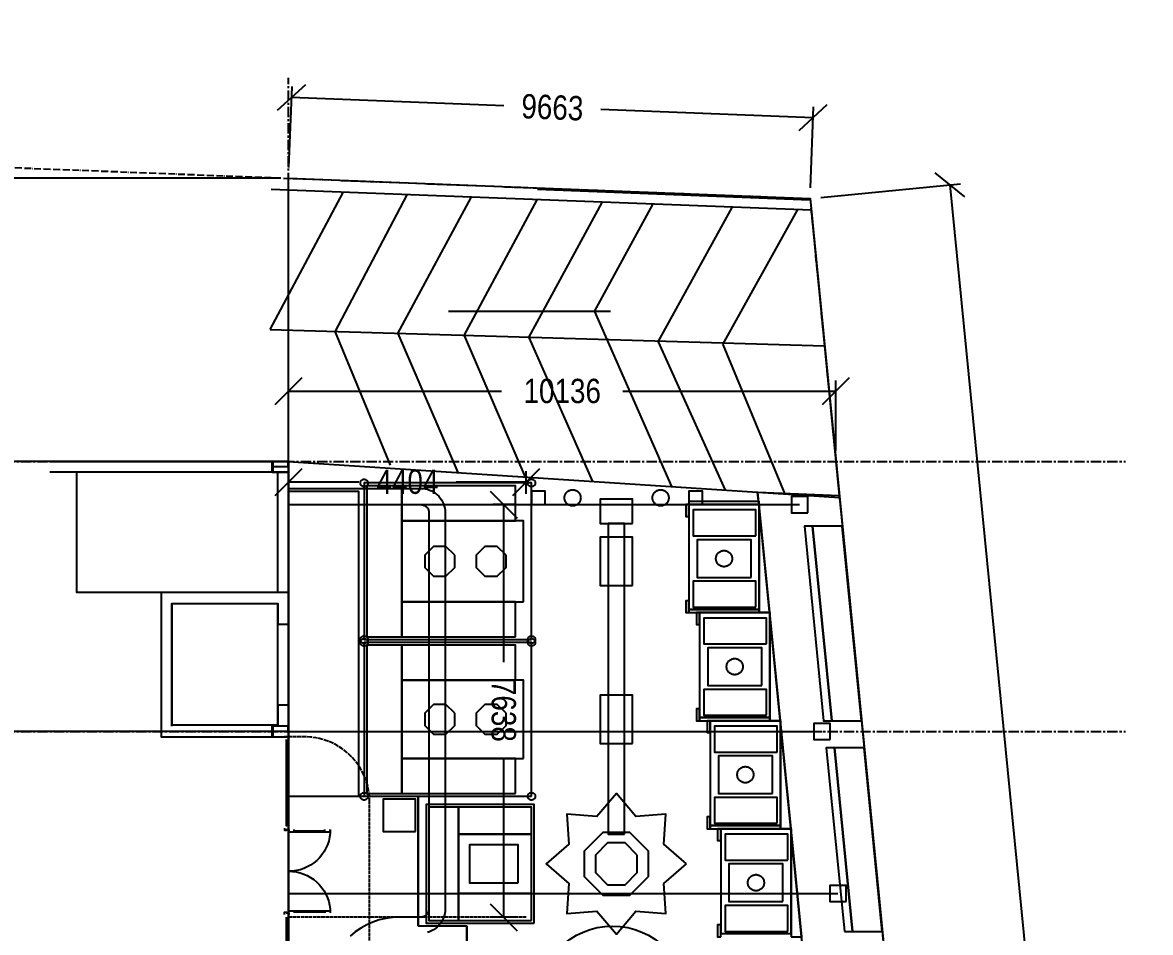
# Model space of a CAD drawing. Header units: millimetres. Extents: x -74219 to 26724, y -11313 to 45223.
# Drawn here: x -4925 to 15960, y 28380 to 45223 of the extents above; entities that cross this region are included whole.
import ezdxf

# ---------------------------------------------------------------- set-up
doc = ezdxf.new("R2010")
doc.units = ezdxf.units.MM
for name, pattern in [('CENTER', [5.08, 3.175, -0.635, 0.635, -0.635]), ('DASHDOT', [3.556, 2.54, -0.508, 0, -0.508]), ('DASHED', [1.524, 1.27, -0.254])]:
    doc.linetypes.add(name, pattern=pattern)
for name, color, linetype in [('SMK-ABOVE', 5, 'DASHED'), ('SMK-BLDG', 7, 'CONTINUOUS'), ('SMK-CONTEXT', 8, 'CONTINUOUS'), ('SMK-DIMS', 7, 'CONTINUOUS'), ('SMK-DOOR', 7, 'CONTINUOUS'), ('SMK-EXIST', 30, 'CONTINUOUS'), ('SMK-GLAZ', 5, 'CONTINUOUS'), ('SMK-GRID', 8, 'CENTER'), ('SMK-LOT', 1, 'DASHDOT'), ('SMK-R11-DECO', 21, 'Continuous'), ('SMK-R11-FURN', 7, 'Continuous'), ('SMK-R11-PLANT', 3, 'Continuous'), ('SMK-R11-ROOF', 34, 'Continuous'), ('SMK-R11-SERV', 4, 'Continuous'), ('SMK-R11-STEPS', 8, 'Continuous'), ('SMK-R11-STREET', 6, 'Continuous'), ('SMK-R11-TENT', 1, 'Continuous'), ('SMK-R11-TREE', 3, 'Continuous'), ('SMK-ZONE', 3, 'CONTINUOUS')]:
    doc.layers.add(name, color=color, linetype=linetype)
doc.styles.add('OpenSansCondensed-Light', font='OpenSansCondensed-Light.ttf')
doc.dimstyles.new('SMK200', dxfattribs={"dimtxt": 450, "dimasz": 300, "dimexe": 200, "dimexo": 200, "dimgap": 100, "dimtad": 1, "dimdec": 0, "dimtsz": 250, "dimcen": 2.5, "dimazin": 3, "dimtfac": 1, "dimtmove": 0, "dimatfit": 3})

# ---------------------------------------------------------------- blocks, each defined once
blk = doc.blocks.new('_OBLIQUE')
at = {"color": 0, "linetype": 'BYBLOCK'}
blk.add_line((-0.5, -0.5), (0.5, 0.5), dxfattribs=at)
blk = doc.blocks.new('*D6')
for p, q in [((-200, 32100), (-10800, 32100)), ((-10600, 30500), (-10600, 32100)), ((-10600, 27100), (-10600, 28700)), ((-200, 27100), (-10800, 27100))]:
    blk.add_line(p, q)
at = {"layer": 'Defpoints'}
for p in [(0, 32100), (-10600, 27100), (0, 27100)]:
    blk.add_point(p, dxfattribs=at)
at = {"layer": 'SMK-DIMS', "xscale": 500, "yscale": 500, "rotation": 90}
for p in [(-10600, 32100), (-10600, 27100)]:
    blk.add_blockref('_OBLIQUE', p, dxfattribs=at)
at = {"layer": 'SMK-DIMS', "insert": (-10600, 29600), "char_height": 450, "attachment_point": 5, "rotation": 90, "style": 'OpenSansCondensed-Light'}
blk.add_mtext('5000', dxfattribs=at)
blk = doc.blocks.new('*D7')
for p, q in [((-200, 37100), (-10800, 37100)), ((-10600, 35500), (-10600, 37100)), ((-10600, 32100), (-10600, 33700)), ((-200, 32100), (-10800, 32100))]:
    blk.add_line(p, q)
at = {"layer": 'Defpoints'}
for p in [(0, 37100), (-10600, 32100), (0, 32100)]:
    blk.add_point(p, dxfattribs=at)
at = {"layer": 'SMK-DIMS', "xscale": 500, "yscale": 500, "rotation": 90}
for p in [(-10600, 37100), (-10600, 32100)]:
    blk.add_blockref('_OBLIQUE', p, dxfattribs=at)
at = {"layer": 'SMK-DIMS', "insert": (-10600, 34600), "char_height": 450, "attachment_point": 5, "rotation": 90, "style": 'OpenSansCondensed-Light'}
blk.add_mtext('5000', dxfattribs=at)
blk = doc.blocks.new('*D8')
for p, q in [((-200, 42340.2), (-10800, 42340.2)), ((-10600, 40620.1), (-10600, 42340.2)), ((-10600, 37100), (-10600, 38820.1)), ((-200, 37100), (-10800, 37100))]:
    blk.add_line(p, q)
at = {"layer": 'Defpoints'}
for p in [(0, 42340.2), (-10600, 37100), (0, 37100)]:
    blk.add_point(p, dxfattribs=at)
at = {"layer": 'SMK-DIMS', "xscale": 500, "yscale": 500, "rotation": 90}
for p in [(-10600, 42340.2), (-10600, 37100)]:
    blk.add_blockref('_OBLIQUE', p, dxfattribs=at)
at = {"layer": 'SMK-DIMS', "insert": (-10600, 39720.1), "char_height": 450, "attachment_point": 5, "rotation": 90, "style": 'OpenSansCondensed-Light'}
blk.add_mtext('5240', dxfattribs=at)
blk = doc.blocks.new('*D9')
for p, q in [((-200, 42340.2), (-12100, 42340.2)), ((-11900, 22295.1), (-11900, 42340.2)), ((-11900, 0), (-11900, 20045.1)), ((-200, 0), (-12100, 0))]:
    blk.add_line(p, q)
at = {"layer": 'Defpoints'}
for p in [(0, 42340.2), (-11900, 0), (0, 0)]:
    blk.add_point(p, dxfattribs=at)
at = {"layer": 'SMK-DIMS', "xscale": 500, "yscale": 500, "rotation": 90}
for p in [(-11900, 42340.2), (-11900, 0)]:
    blk.add_blockref('_OBLIQUE', p, dxfattribs=at)
at = {"layer": 'SMK-DIMS', "insert": (-11900, 21170.1), "char_height": 450, "attachment_point": 5, "rotation": 90, "style": 'OpenSansCondensed-Light'}
blk.add_mtext('42340', dxfattribs=at)
blk = doc.blocks.new('*D10')
for p, q in [((0, 37300), (0, 38600)), ((10136, 37300), (10136, 38600)), ((0, 38400), (3943, 38400)), ((6193, 38400), (10136, 38400))]:
    blk.add_line(p, q)
at = {"layer": 'Defpoints'}
for p in [(0, 38400), (0, 37100), (10136, 37100)]:
    blk.add_point(p, dxfattribs=at)
at = {"layer": 'SMK-DIMS', "xscale": 500, "yscale": 500}
for p in [(0, 38400), (10136, 38400)]:
    blk.add_blockref('_OBLIQUE', p, dxfattribs=at)
at = {"layer": 'SMK-DIMS', "insert": (5068, 38400), "char_height": 450, "attachment_point": 5, "style": 'OpenSansCondensed-Light'}
blk.add_mtext('10136', dxfattribs=at)
blk = doc.blocks.new('*D13')
for p, q in [((8, 42540), (66, 44039)), ((58, 43839), (3987, 43686)), ((9664, 42165), (9722, 43664)), ((5786, 43617), (9714, 43464))]:
    blk.add_line(p, q)
at = {"layer": 'Defpoints'}
for p in [(58, 43839), (0, 42340), (9656, 41965)]:
    blk.add_point(p, dxfattribs=at)
at = {"layer": 'SMK-DIMS', "xscale": 500, "yscale": 500, "rotation": -2.224565208188413}
for p in [(58, 43839), (9714, 43464)]:
    blk.add_blockref('_OBLIQUE', p, dxfattribs=at)
at = {"layer": 'SMK-DIMS', "insert": (4886, 43652), "char_height": 450, "attachment_point": 5, "rotation": 357.7754, "style": 'OpenSansCondensed-Light'}
blk.add_mtext('9663', dxfattribs=at)
blk = doc.blocks.new('*D14')
for p, q in [((9855, 41985), (12443, 42240)), ((12244, 42220), (14035, 24052)), ((14255, 21813), (16046, 3644)), ((13658, 3409), (16245, 3664))]:
    blk.add_line(p, q)
at = {"layer": 'Defpoints'}
for p in [(12244, 42220), (9656, 41965), (13459, 3389)]:
    blk.add_point(p, dxfattribs=at)
at = {"layer": 'SMK-DIMS', "xscale": 500, "yscale": 500, "rotation": -84.37057896927848}
for p in [(12244, 42220), (16046, 3644)]:
    blk.add_blockref('_OBLIQUE', p, dxfattribs=at)
at = {"layer": 'SMK-DIMS', "insert": (14145, 22932), "char_height": 450, "attachment_point": 5, "rotation": 275.6294, "style": 'OpenSansCondensed-Light'}
blk.add_mtext('38763', dxfattribs=at)
blk = doc.blocks.new('*D18')
for p, q in [((-0.4, 36500.2), (-0.4, 36920.2)), ((4403.1, 36500.2), (4403.1, 36920.2)), ((-0.4, 36720.2), (1301.35, 36720.2)), ((3101.35, 36720.2), (4403.1, 36720.2))]:
    blk.add_line(p, q)
at = {"layer": 'Defpoints'}
for p in [(-0.4, 36720.2), (-0.4, 36300.2), (4403.1, 36300.2)]:
    blk.add_point(p, dxfattribs=at)
at = {"layer": 'SMK-DIMS', "xscale": 500, "yscale": 500}
for p in [(-0.4, 36720.2), (4403.1, 36720.2)]:
    blk.add_blockref('_OBLIQUE', p, dxfattribs=at)
at = {"layer": 'SMK-DIMS', "insert": (2201.35, 36720.2), "char_height": 450, "attachment_point": 5, "style": 'OpenSansCondensed-Light'}
blk.add_mtext('4404', dxfattribs=at)
blk = doc.blocks.new('*D19')
for p, q in [((4203.1, 36300.2), (3783.1, 36300.2)), ((3983.1, 36300.2), (3983.1, 33381.35)), ((3983.1, 31581.35), (3983.1, 28662.5)), ((4203.1, 28662.5), (3783.1, 28662.5))]:
    blk.add_line(p, q)
at = {"layer": 'Defpoints'}
for p in [(3983.1, 36300.2), (4403.1, 36300.2), (4403.1, 28662.5)]:
    blk.add_point(p, dxfattribs=at)
at = {"layer": 'SMK-DIMS', "xscale": 500, "yscale": 500, "rotation": -90}
for p in [(3983.1, 36300.2), (3983.1, 28662.5)]:
    blk.add_blockref('_OBLIQUE', p, dxfattribs=at)
at = {"layer": 'SMK-DIMS', "insert": (3983.1, 32481.35), "char_height": 450, "attachment_point": 5, "rotation": 270, "style": 'OpenSansCondensed-Light'}
blk.add_mtext('7638', dxfattribs=at)

msp = doc.modelspace()

# ---------------------------------------------------------------- linework, layer by layer
at = {"layer": 'SMK-ABOVE', "ltscale": 50}
for points in [[(4403.1, 28662.5), (3.1, 28662.5), (-0.4, 36300.2), (4399.6, 36300.2)], [(1501.6, 5300.3), (1501.6, 30800.3), (1497, 30904.9), (1483.4, 31008.7), (1460.7, 31110.9), (1429.2, 31210.7), (1389.2, 31307.4), (1340.8, 31400.3), (1284.6, 31488.6), (1220.8, 31571.6), (1150.1, 31648.8), (1072.9, 31719.5), (989.9, 31783.3), (901.6, 31839.5), (808.7, 31887.9), (712, 31927.9), (612.2, 31959.4), (510, 31982.1), (406.2, 31995.7), (301.6, 32000.3), (-0.4, 32000.3)]]:
    msp.add_lwpolyline(points, dxfattribs=at)
at = {"layer": 'SMK-BLDG'}
for points in [[(-4420.4, 37099.6), (-0.4, 37099.8), (-0.4, 36900.2), (-4420.4, 36900)], [(-300.4, 36899.8), (-0.4, 36899.8), (-0.4, 37099.8), (-300.4, 37099.8)], [(-0.4, 36900.2), (-0.4, 34670.2), (-3920.4, 34670.2), (-3920.4, 36900.2)], [(-0.4, 34670.5), (-200.4, 34670.5), (-200.4, 36900), (-0.4, 36900)], [(-2160.4, 32200), (-2160.4, 34470.5), (-200.4, 34470.5), (-200.4, 34085.5), (-0.4, 34085.5), (-0.4, 34670.5), (-2360.4, 34670.5), (-2360.4, 32000), (-0.4, 32000), (-0.4, 32585), (-200.4, 32585), (-200.4, 32200)], [(-2160.4, 34450.3), (-2160.4, 32220.3), (-200.4, 32220.3), (-200.4, 34450.3)], [(-300.4, 31999.8), (-0.4, 31999.8), (-0.4, 32199.8), (-300.4, 32199.8)], [(-75.4, 27200), (-0.4, 27200), (-0.4, 32000), (-75.4, 32000)], [(-0.4, 32000), (-0.4, 4100)]]:
    msp.add_lwpolyline(points, dxfattribs=at)
at = {"layer": 'SMK-CONTEXT'}
for points in [[(-339, 39539.5), (1010.2, 42079.1)], [(9676.6, 41747.6), (-323.4, 42130.9)], [(865.5, 39500.4), (2197, 42033)], [(2026.1, 39466.2), (3378.9, 41987.1)], [(4612.8, 42139.3), (9657, 41943.4)], [(3253.6, 39430.1), (4607.1, 41939.4)], [(4451.7, 39394.8), (5804.7, 41892.9)], [(5665.1, 39873.8), (6744.9, 41856.3)], [(6843.6, 39313.8), (8217.3, 41799.2)], [(8041.1, 39265.5), (9423.8, 41752.3)], [(9676.6, 41748.2), (10196.6, 36469.1)], [(5959.9, 39873.8), (2959.8, 39873.8)], [(5665.1, 39873.8), (7093.8, 36631.9)], [(9924.1, 39233.8), (-337.5, 39535.7)], [(865.1, 39489.3), (1882.7, 37031.1)], [(2026.1, 39466.2), (3134.2, 36896.7)], [(3253.6, 39430.1), (4382, 36809.3)], [(4451.7, 39394.8), (5627.8, 36727.8)], [(6843.6, 39313.8), (8087.5, 36566.9)], [(8041.1, 39265.5), (9190, 36490.1)], [(83.6, 37090.5), (8685, 36527.8)]]:
    msp.add_lwpolyline(points, dxfattribs=at)
at = {"layer": 'SMK-DOOR'}
for points in [[(-71.9, 30312.5), (-71.9, 30272.5), (-36.9, 30272.5), (-36.9, 30282.5), (3.1, 30282.5), (3.1, 30312.5)], [(3.1, 30282.5), (3.1, 30242.5), (773.1, 30242.5), (773.1, 30282.5)], [(773.1, 30282.5), (769.8, 30211.5), (760, 30141), (743.7, 30071.8), (721.1, 30004.4), (692.4, 29939.3), (657.8, 29877.2), (617.6, 29818.5), (572.2, 29763.8), (521.9, 29713.5), (467.2, 29668), (408.5, 29627.9), (346.3, 29593.2), (281.3, 29564.5), (213.8, 29541.9), (144.6, 29525.6), (74.2, 29515.8), (3.1, 29512.5)], [(103.1, 30242.5), (103.1, 30282.5)], [(103.1, 30262.5), (673.1, 30262.5)], [(673.1, 30242.5), (673.1, 30282.5)], [(3.1, 29512.5), (74.2, 29509.2), (144.6, 29499.4), (213.8, 29483.1), (281.3, 29460.5), (346.3, 29431.8), (408.5, 29397.2), (467.2, 29357), (521.9, 29311.6), (572.2, 29261.3), (617.6, 29206.5), (657.8, 29147.9), (692.4, 29085.7), (721.1, 29020.7), (743.7, 28953.2), (760, 28884), (769.8, 28813.6), (773.1, 28742.5)], [(-71.9, 28712.5), (-71.9, 28752.5), (-36.9, 28752.5), (-36.9, 28742.5), (3.1, 28742.5), (3.1, 28712.5)], [(3.1, 28742.5), (3.1, 28782.5), (773.1, 28782.5), (773.1, 28742.5)], [(103.1, 28782.5), (103.1, 28742.5)], [(103.1, 28762.5), (673.1, 28762.5)], [(673.1, 28782.5), (673.1, 28742.5)]]:
    msp.add_lwpolyline(points, dxfattribs=at)
at = {"layer": 'SMK-EXIST'}
for points in [[(-0.4, 36600.2), (2449.6, 36600.2), (2491.1, 36598.3), (2532.3, 36592.6), (2572.7, 36583.1), (2612.1, 36569.9), (2650.2, 36553.1), (2686.5, 36532.8), (2720.8, 36509.4), (2752.8, 36482.8), (2782.1, 36453.4), (2808.7, 36421.4), (2832.2, 36387.1), (2852.4, 36350.8), (2869.2, 36312.8), (2882.4, 36273.4), (2891.9, 36232.9), (2897.7, 36191.8), (2899.6, 36150.2), (2899.6, 28812.5), (2897.7, 28771), (2891.9, 28729.8), (2882.4, 28689.4), (2869.2, 28650), (2852.4, 28611.9), (2832.2, 28575.6), (2808.7, 28541.3), (2782.1, 28509.4), (2752.8, 28480), (2720.8, 28453.4), (2686.5, 28429.9), (2650.2, 28409.7), (2612.1, 28392.9), (2572.7, 28379.7)], [(11991.6, 18357.5), (10494.1, 18209.8), (8708.1, 36317.6), (8685, 36527.8), (10199.9, 36470.3)], [(-0.4, 36300.2), (2449.6, 36300.2), (2462.7, 36299.7), (2475.6, 36298), (2488.4, 36295.1), (2500.9, 36291.2), (2513, 36286.2), (2524.6, 36280.1), (2535.6, 36273.1), (2546, 36265.1), (2555.7, 36256.3), (2564.5, 36246.7), (2572.5, 36236.3), (2579.5, 36225.2), (2585.5, 36213.6), (2590.5, 36201.5), (2594.5, 36189.1), (2597.3, 36176.3), (2599, 36163.3), (2599.6, 36150.2), (2599.6, 28812.5), (2599, 28799.4), (2597.3, 28786.5), (2594.5, 28773.7), (2590.5, 28761.2), (2585.5, 28749.1), (2579.5, 28737.5), (2572.5, 28726.5), (2564.5, 28716.1), (2555.7, 28706.5), (2546, 28697.6), (2535.6, 28689.6), (2524.6, 28682.6), (2513, 28676.6), (2500.9, 28671.6), (2488.4, 28667.6), (2475.6, 28664.8), (2462.7, 28663.1), (2449.6, 28662.5), (2049.6, 28662.5), (1925, 28656.8), (1801.5, 28639.5), (1680.1, 28611), (1561.9, 28571.4), (1447.8, 28521), (1338.9, 28460.3), (1236, 28389.8), (1140.1, 28310.2)]]:
    msp.add_lwpolyline(points, dxfattribs=at)
at = {"layer": 'SMK-GLAZ'}
for points in [[(-9.4, 36996.8), (-291.4, 36996.8), (-291.4, 36899.8), (-300.4, 36899.8), (-300.4, 37099.8), (-291.4, 37099.8), (-291.4, 37002.8), (-9.4, 37002.8), (-9.4, 37099.8), (-0.4, 37099.8), (-0.4, 36899.8), (-9.4, 36899.8)], [(-9.4, 32096.8), (-291.4, 32096.8), (-291.4, 31999.8), (-300.4, 31999.8), (-300.4, 32199.8), (-291.4, 32199.8), (-291.4, 32102.8), (-9.4, 32102.8), (-9.4, 32199.8), (-0.4, 32199.8), (-0.4, 31999.8), (-9.4, 31999.8)], [(-42.9, 31949.8), (-42.9, 30362.5), (-32.9, 30362.5), (-32.9, 31949.8)], [(-42.9, 28662.5), (-42.9, 27250), (-32.9, 27250), (-32.9, 28662.5)]]:
    msp.add_lwpolyline(points, dxfattribs=at)
at = {"layer": 'SMK-GRID', "ltscale": 60}
for p, q in [((0, -5600), (0, 44200)), ((-14100, 37100), (15500, 37100)), ((-14100, 32100), (15500, 32100))]:
    msp.add_line(p, q, dxfattribs=at)
at = {"layer": 'SMK-LOT', "ltscale": 50}
msp.add_lwpolyline([(-74219, 45222.9), (9656.2, 41965.1), (14057.3, -2684.6), (118.1, -6151.6), (-2408.5, -1837), (-5432.8, -1692.1), (-9138.8, -3360.4)], dxfattribs=at)
at = {"layer": 'SMK-R11-DECO'}
for points in [[(4750, 36300), (4750, 36550), (4500, 36550), (4500, 36300)], [(5410, 36425), (5409.5, 36413.2), (5408.2, 36401.5), (5405.9, 36390), (5402.7, 36378.6), (5398.6, 36367.6), (5393.7, 36356.9), (5387.9, 36346.6), (5381.4, 36336.8), (5374.1, 36327.6), (5366.1, 36318.9), (5357.4, 36310.9), (5348.2, 36303.6), (5338.4, 36297.1), (5328.1, 36291.3), (5317.4, 36286.4), (5306.4, 36282.3), (5295, 36279.1), (5283.5, 36276.8), (5271.8, 36275.5), (5260, 36275), (5248.2, 36275.5), (5236.5, 36276.8), (5225, 36279.1), (5213.6, 36282.3), (5202.6, 36286.4), (5191.9, 36291.3), (5181.6, 36297.1), (5171.8, 36303.6), (5162.6, 36310.9), (5153.9, 36318.9), (5145.9, 36327.6), (5138.6, 36336.8), (5132.1, 36346.6), (5126.3, 36356.9), (5121.4, 36367.6), (5117.3, 36378.6), (5114.1, 36390), (5111.8, 36401.5), (5110.5, 36413.2), (5110, 36425), (5110.5, 36436.8), (5111.8, 36448.5), (5114.1, 36460), (5117.3, 36471.4), (5121.4, 36482.4), (5126.3, 36493.1), (5132.1, 36503.4), (5138.6, 36513.2), (5145.9, 36522.4), (5153.9, 36531.1), (5162.6, 36539.1), (5171.8, 36546.4), (5181.6, 36552.9), (5191.9, 36558.7), (5202.6, 36563.6), (5213.6, 36567.7), (5225, 36570.9), (5236.5, 36573.2), (5248.2, 36574.5), (5260, 36575), (5271.8, 36574.5), (5283.5, 36573.2), (5295, 36570.9), (5306.4, 36567.7), (5317.4, 36563.6), (5328.1, 36558.7), (5338.4, 36552.9), (5348.2, 36546.4), (5357.4, 36539.1), (5366.1, 36531.1), (5374.1, 36522.4), (5381.4, 36513.2), (5387.9, 36503.4), (5393.7, 36493.1), (5398.6, 36482.4), (5402.7, 36471.4), (5405.9, 36460), (5408.2, 36448.5), (5409.5, 36436.8)], [(7040, 36425), (7039.5, 36413.2), (7038.2, 36401.5), (7035.9, 36390), (7032.7, 36378.6), (7028.6, 36367.6), (7023.7, 36356.9), (7017.9, 36346.6), (7011.4, 36336.8), (7004.1, 36327.6), (6996.1, 36318.9), (6987.4, 36310.9), (6978.2, 36303.6), (6968.4, 36297.1), (6958.1, 36291.3), (6947.4, 36286.4), (6936.4, 36282.3), (6925, 36279.1), (6913.5, 36276.8), (6901.8, 36275.5), (6890, 36275), (6878.2, 36275.5), (6866.5, 36276.8), (6855, 36279.1), (6843.6, 36282.3), (6832.6, 36286.4), (6821.9, 36291.3), (6811.6, 36297.1), (6801.8, 36303.6), (6792.6, 36310.9), (6783.9, 36318.9), (6775.9, 36327.6), (6768.6, 36336.8), (6762.1, 36346.6), (6756.3, 36356.9), (6751.4, 36367.6), (6747.3, 36378.6), (6744.1, 36390), (6741.8, 36401.5), (6740.5, 36413.2), (6740, 36425), (6740.5, 36436.8), (6741.8, 36448.5), (6744.1, 36460), (6747.3, 36471.4), (6751.4, 36482.4), (6756.3, 36493.1), (6762.1, 36503.4), (6768.6, 36513.2), (6775.9, 36522.4), (6783.9, 36531.1), (6792.6, 36539.1), (6801.8, 36546.4), (6811.6, 36552.9), (6821.9, 36558.7), (6832.6, 36563.6), (6843.6, 36567.7), (6855, 36570.9), (6866.5, 36573.2), (6878.2, 36574.5), (6890, 36575), (6901.8, 36574.5), (6913.5, 36573.2), (6925, 36570.9), (6936.4, 36567.7), (6947.4, 36563.6), (6958.1, 36558.7), (6968.4, 36552.9), (6978.2, 36546.4), (6987.4, 36539.1), (6996.1, 36531.1), (7004.1, 36522.4), (7011.4, 36513.2), (7017.9, 36503.4), (7023.7, 36493.1), (7028.6, 36482.4), (7032.7, 36471.4), (7035.9, 36460), (7038.2, 36448.5), (7039.5, 36436.8)], [(7665, 36300), (7665, 36550), (7415, 36550), (7415, 36300)]]:
    msp.add_lwpolyline(points, close=True, dxfattribs=at)
at = {"layer": 'SMK-R11-FURN'}
for points in [[(8714.6, 36300), (8714.6, 36360), (7414.6, 36360), (7414.6, 36300)], [(7414.6, 36080), (7414.6, 36300), (7354.6, 36300), (7354.6, 36080)], [(8714.6, 34360), (8714.6, 36300), (7414.6, 36300), (7414.6, 34360)], [(8654.6, 35720), (8654.6, 36200), (7494.6, 36200), (7494.6, 35720)], [(8714.6, 34300), (8911.7, 34300), (8714.6, 36300), (8714.6, 36300)], [(8564.6, 34950), (8564.6, 35650), (7564.6, 35650), (7564.6, 34950)], [(8214.6, 35300), (8214.1, 35288.2), (8212.8, 35276.5), (8210.5, 35265), (8207.3, 35253.6), (8203.2, 35242.6), (8198.3, 35231.9), (8192.5, 35221.6), (8186, 35211.8), (8178.7, 35202.6), (8170.7, 35193.9), (8162, 35185.9), (8152.8, 35178.6), (8143, 35172.1), (8132.7, 35166.3), (8122, 35161.4), (8111, 35157.3), (8099.6, 35154.1), (8088.1, 35151.8), (8076.4, 35150.5), (8064.6, 35150), (8052.8, 35150.5), (8041.1, 35151.8), (8029.6, 35154.1), (8018.3, 35157.3), (8007.2, 35161.4), (7996.5, 35166.3), (7986.2, 35172.1), (7976.4, 35178.6), (7967.2, 35185.9), (7958.5, 35193.9), (7950.5, 35202.6), (7943.3, 35211.8), (7936.7, 35221.6), (7931, 35231.9), (7926, 35242.6), (7921.9, 35253.6), (7918.7, 35265), (7916.5, 35276.5), (7915.1, 35288.2), (7914.6, 35300), (7915.1, 35311.8), (7916.5, 35323.5), (7918.7, 35335), (7921.9, 35346.4), (7926, 35357.4), (7931, 35368.1), (7936.7, 35378.4), (7943.3, 35388.2), (7950.5, 35397.4), (7958.5, 35406.1), (7967.2, 35414.1), (7976.4, 35421.4), (7986.2, 35427.9), (7996.5, 35433.7), (8007.2, 35438.6), (8018.3, 35442.7), (8029.6, 35445.9), (8041.1, 35448.2), (8052.8, 35449.5), (8064.6, 35450), (8076.4, 35449.5), (8088.1, 35448.2), (8099.6, 35445.9), (8111, 35442.7), (8122, 35438.6), (8132.7, 35433.7), (8143, 35427.9), (8152.8, 35421.4), (8162, 35414.1), (8170.7, 35406.1), (8178.7, 35397.4), (8186, 35388.2), (8192.5, 35378.4), (8198.3, 35368.1), (8203.2, 35357.4), (8207.3, 35346.4), (8210.5, 35335), (8212.8, 35323.5), (8214.1, 35311.8)], [(8654.6, 34400), (8654.6, 34880), (7494.6, 34880), (7494.6, 34400)], [(7414.6, 34300), (7414.6, 34520), (7354.6, 34520), (7354.6, 34300)], [(8714.6, 34300), (8714.6, 34360), (7414.6, 34360), (7414.6, 34300)], [(7611.7, 34080), (7611.7, 34300), (7551.7, 34300), (7551.7, 34080)], [(8911.7, 32360), (8911.7, 34300), (7611.7, 34300), (7611.7, 32360)], [(8911.7, 32300), (9108.9, 32300), (8911.7, 34300), (8911.7, 34300)], [(8851.7, 33720), (8851.7, 34200), (7691.7, 34200), (7691.7, 33720)], [(8761.7, 32950), (8761.7, 33650), (7761.7, 33650), (7761.7, 32950)], [(8411.7, 33300), (8411.3, 33288.2), (8409.9, 33276.5), (8407.6, 33265), (8404.4, 33253.6), (8400.3, 33242.6), (8395.4, 33231.9), (8389.6, 33221.6), (8383.1, 33211.8), (8375.8, 33202.6), (8367.8, 33193.9), (8359.2, 33185.9), (8349.9, 33178.6), (8340.1, 33172.1), (8329.8, 33166.3), (8319.1, 33161.4), (8308.1, 33157.3), (8296.8, 33154.1), (8285.2, 33151.8), (8273.5, 33150.5), (8261.7, 33150), (8250, 33150.5), (8238.3, 33151.8), (8226.7, 33154.1), (8215.4, 33157.3), (8204.3, 33161.4), (8193.6, 33166.3), (8183.4, 33172.1), (8173.6, 33178.6), (8164.3, 33185.9), (8155.7, 33193.9), (8147.7, 33202.6), (8140.4, 33211.8), (8133.8, 33221.6), (8128.1, 33231.9), (8123.2, 33242.6), (8119.1, 33253.6), (8115.9, 33265), (8113.6, 33276.5), (8112.2, 33288.2), (8111.7, 33300), (8112.2, 33311.8), (8113.6, 33323.5), (8115.9, 33335), (8119.1, 33346.4), (8123.2, 33357.4), (8128.1, 33368.1), (8133.8, 33378.4), (8140.4, 33388.2), (8147.7, 33397.4), (8155.7, 33406.1), (8164.3, 33414.1), (8173.6, 33421.4), (8183.4, 33427.9), (8193.6, 33433.7), (8204.3, 33438.6), (8215.4, 33442.7), (8226.7, 33445.9), (8238.3, 33448.2), (8250, 33449.5), (8261.7, 33450), (8273.5, 33449.5), (8285.2, 33448.2), (8296.8, 33445.9), (8308.1, 33442.7), (8319.1, 33438.6), (8329.8, 33433.7), (8340.1, 33427.9), (8349.9, 33421.4), (8359.2, 33414.1), (8367.8, 33406.1), (8375.8, 33397.4), (8383.1, 33388.2), (8389.6, 33378.4), (8395.4, 33368.1), (8400.3, 33357.4), (8404.4, 33346.4), (8407.6, 33335), (8409.9, 33323.5), (8411.3, 33311.8)], [(8851.7, 32400), (8851.7, 32880), (7691.7, 32880), (7691.7, 32400)], [(7611.7, 32300), (7611.7, 32520), (7551.7, 32520), (7551.7, 32300)], [(8911.7, 32300), (8911.7, 32360), (7611.7, 32360), (7611.7, 32300)], [(7808.9, 32080), (7808.9, 32300), (7748.9, 32300), (7748.9, 32080)], [(9108.9, 30360), (9108.9, 32300), (7808.9, 32300), (7808.9, 30360)], [(9048.9, 31720), (9048.9, 32200), (7888.9, 32200), (7888.9, 31720)], [(9108.9, 30300), (9306, 30300), (9108.9, 32300), (9108.9, 32300)], [(8958.9, 30950), (8958.9, 31650), (7958.9, 31650), (7958.9, 30950)], [(8608.9, 31300), (8608.4, 31288.2), (8607, 31276.5), (8604.7, 31265), (8601.5, 31253.6), (8597.5, 31242.6), (8592.5, 31231.9), (8586.8, 31221.6), (8580.2, 31211.8), (8572.9, 31202.6), (8564.9, 31193.9), (8556.3, 31185.9), (8547.1, 31178.6), (8537.3, 31172.1), (8527, 31166.3), (8516.3, 31161.4), (8505.2, 31157.3), (8493.9, 31154.1), (8482.3, 31151.8), (8470.7, 31150.5), (8458.9, 31150), (8447.1, 31150.5), (8435.4, 31151.8), (8423.9, 31154.1), (8412.5, 31157.3), (8401.5, 31161.4), (8390.8, 31166.3), (8380.5, 31172.1), (8370.7, 31178.6), (8361.5, 31185.9), (8352.8, 31193.9), (8344.8, 31202.6), (8337.5, 31211.8), (8331, 31221.6), (8325.2, 31231.9), (8320.3, 31242.6), (8316.2, 31253.6), (8313, 31265), (8310.7, 31276.5), (8309.3, 31288.2), (8308.9, 31300), (8309.3, 31311.8), (8310.7, 31323.5), (8313, 31335), (8316.2, 31346.4), (8320.3, 31357.4), (8325.2, 31368.1), (8331, 31378.4), (8337.5, 31388.2), (8344.8, 31397.4), (8352.8, 31406.1), (8361.5, 31414.1), (8370.7, 31421.4), (8380.5, 31427.9), (8390.8, 31433.7), (8401.5, 31438.6), (8412.5, 31442.7), (8423.9, 31445.9), (8435.4, 31448.2), (8447.1, 31449.5), (8458.9, 31450), (8470.7, 31449.5), (8482.3, 31448.2), (8493.9, 31445.9), (8505.2, 31442.7), (8516.3, 31438.6), (8527, 31433.7), (8537.3, 31427.9), (8547.1, 31421.4), (8556.3, 31414.1), (8564.9, 31406.1), (8572.9, 31397.4), (8580.2, 31388.2), (8586.8, 31378.4), (8592.5, 31368.1), (8597.5, 31357.4), (8601.5, 31346.4), (8604.7, 31335), (8607, 31323.5), (8608.4, 31311.8)], [(4550, 28550), (4550, 30750), (2550, 30750), (2550, 28550)], [(9048.9, 30400), (9048.9, 30880), (7888.9, 30880), (7888.9, 30400)], [(3150, 28600), (3150, 30700), (2600, 30700), (2600, 28600)], [(4500, 30200), (4500, 30700), (3150, 30700), (3150, 30200)], [(7808.9, 30300), (7808.9, 30520), (7748.9, 30520), (7748.9, 30300)], [(9108.9, 30300), (9108.9, 30360), (7808.9, 30360), (7808.9, 30300)], [(8006, 30080), (8006, 30300), (7946, 30300), (7946, 30080)], [(9306, 28360), (9306, 30300), (8006, 30300), (8006, 28360)], [(9306, 28300), (9503.2, 28300), (9306, 30300), (9306, 30300)], [(4500, 29100), (4500, 30200), (3150, 30200), (3150, 29100)], [(9246, 29720), (9246, 30200), (8086, 30200), (8086, 29720)], [(4250, 29300), (4250, 30000), (3350, 30000), (3350, 29300)], [(9156, 28950), (9156, 29650), (8156, 29650), (8156, 28950)], [(8806, 29300), (8805.6, 29288.2), (8804.2, 29276.5), (8801.9, 29265), (8798.7, 29253.6), (8794.6, 29242.6), (8789.7, 29231.9), (8783.9, 29221.6), (8777.4, 29211.8), (8770.1, 29202.6), (8762.1, 29193.9), (8753.4, 29185.9), (8744.2, 29178.6), (8734.4, 29172.1), (8724.1, 29166.3), (8713.4, 29161.4), (8702.4, 29157.3), (8691, 29154.1), (8679.5, 29151.8), (8667.8, 29150.5), (8656, 29150), (8644.3, 29150.5), (8632.6, 29151.8), (8621, 29154.1), (8609.7, 29157.3), (8598.6, 29161.4), (8587.9, 29166.3), (8577.6, 29172.1), (8567.9, 29178.6), (8558.6, 29185.9), (8550, 29193.9), (8542, 29202.6), (8534.7, 29211.8), (8528.1, 29221.6), (8522.4, 29231.9), (8517.4, 29242.6), (8513.4, 29253.6), (8510.2, 29265), (8507.9, 29276.5), (8506.5, 29288.2), (8506, 29300), (8506.5, 29311.8), (8507.9, 29323.5), (8510.2, 29335), (8513.4, 29346.4), (8517.4, 29357.4), (8522.4, 29368.1), (8528.1, 29378.4), (8534.7, 29388.2), (8542, 29397.4), (8550, 29406.1), (8558.6, 29414.1), (8567.9, 29421.4), (8577.6, 29427.9), (8587.9, 29433.7), (8598.6, 29438.6), (8609.7, 29442.7), (8621, 29445.9), (8632.6, 29448.2), (8644.3, 29449.5), (8656, 29450), (8667.8, 29449.5), (8679.5, 29448.2), (8691, 29445.9), (8702.4, 29442.7), (8713.4, 29438.6), (8724.1, 29433.7), (8734.4, 29427.9), (8744.2, 29421.4), (8753.4, 29414.1), (8762.1, 29406.1), (8770.1, 29397.4), (8777.4, 29388.2), (8783.9, 29378.4), (8789.7, 29368.1), (8794.6, 29357.4), (8798.7, 29346.4), (8801.9, 29335), (8804.2, 29323.5), (8805.6, 29311.8)], [(4500, 28600), (4500, 29100), (3150, 29100), (3150, 28600)], [(9246, 28400), (9246, 28880), (8086, 28880), (8086, 28400)], [(8006, 28300), (8006, 28520), (7946, 28520), (7946, 28300)]]:
    msp.add_lwpolyline(points, close=True, dxfattribs=at)
at = {"layer": 'SMK-R11-PLANT'}
msp.add_lwpolyline([(10444.5, 18750), (8692.2, 36527.3), (10201.9, 36428.6), (10502.9, 33375.4), (10254, 35900), (9704, 35900), (9554, 35900), (9908.9, 32300), (10058.9, 32300), (10608.9, 32300), (11077.1, 27550)], dxfattribs=at)
at = {"layer": 'SMK-R11-ROOF'}
for p, q in [((0, 36300), (9464.6, 36300)), ((0, 32100), (9878.6, 32100)), ((0, 29100), (10174.3, 29100))]:
    msp.add_line(p, q, dxfattribs=at)
for points in [[(9614.6, 36150), (9614.6, 36450), (9314.6, 36450), (9314.6, 36150)], [(10028.6, 31950), (10028.6, 32250), (9728.6, 32250), (9728.6, 31950)], [(10324.3, 28950), (10324.3, 29250), (10024.3, 29250), (10024.3, 28950)]]:
    msp.add_lwpolyline(points, close=True, dxfattribs=at)
msp.add_circle((5999, 27097), 1400, dxfattribs=at)
at = {"layer": 'SMK-R11-SERV'}
msp.add_lwpolyline([(2350, 30250), (2350, 30850), (1750, 30850), (1750, 30250)], close=True, dxfattribs=at)
at = {"layer": 'SMK-R11-SHOP'}
msp.add_lwpolyline([(6370, 35950), (6370, 36400), (5770, 36400), (5770, 35950)], close=True, dxfattribs=at)
at = {"layer": 'SMK-R11-STEPS'}
for p, q in [((1300, 30900), (1300, 36540)), ((1300, 30900), (2400, 30900)), ((2400, 28500), (2400, 30900)), ((2400, 28500), (3300, 28500)), ((3300, 25800), (3300, 28500))]:
    msp.add_line(p, q, dxfattribs=at)
for points in [[(1300, 30900), (1300, 36540), (0, 36540), (0, 30900)], [(3300, 28500), (3300, 15300), (0, 15300), (0, 28500), (0, 30900), (2400, 30900), (2400, 28500)]]:
    msp.add_lwpolyline(points, close=True, dxfattribs=at)
at = {"layer": 'SMK-R11-STREET'}
for points in [[(9908.9, 32300), (10058.9, 32300), (9704, 35900), (9554, 35900)], [(10058.9, 32300), (10608.9, 32300), (10254, 35900), (9704, 35900)], [(10293.3, 28400), (10443.3, 28400), (10108.2, 31800), (9958.2, 31800)], [(10443.3, 28400), (10993.3, 28400), (10658.2, 31800), (10108.2, 31800)]]:
    msp.add_lwpolyline(points, close=True, dxfattribs=at)
at = {"layer": 'SMK-R11-TENT'}
for points in [[(1470, 36700), (1469.7, 36693.1), (1468.7, 36686.3), (1467, 36679.7), (1464.7, 36673.2), (1461.7, 36667), (1458.2, 36661.1), (1454.1, 36655.6), (1449.5, 36650.5), (1444.4, 36645.9), (1438.9, 36641.8), (1433, 36638.3), (1426.8, 36635.3), (1420.3, 36633), (1413.7, 36631.3), (1406.9, 36630.3), (1400, 36630), (1393.1, 36630.3), (1386.3, 36631.3), (1379.7, 36633), (1373.2, 36635.3), (1367, 36638.3), (1361.1, 36641.8), (1355.6, 36645.9), (1350.5, 36650.5), (1345.9, 36655.6), (1341.8, 36661.1), (1338.3, 36667), (1335.3, 36673.2), (1333, 36679.7), (1331.3, 36686.3), (1330.3, 36693.1), (1330, 36700), (1330.3, 36706.9), (1331.3, 36713.7), (1333, 36720.3), (1335.3, 36726.8), (1338.3, 36733), (1341.8, 36738.9), (1345.9, 36744.4), (1350.5, 36749.5), (1355.6, 36754.1), (1361.1, 36758.2), (1367, 36761.7), (1373.2, 36764.7), (1379.7, 36767), (1386.3, 36768.7), (1393.1, 36769.7), (1400, 36770), (1406.9, 36769.7), (1413.7, 36768.7), (1420.3, 36767), (1426.8, 36764.7), (1433, 36761.7), (1438.9, 36758.2), (1444.4, 36754.1), (1449.5, 36749.5), (1454.1, 36744.4), (1458.2, 36738.9), (1461.7, 36733), (1464.7, 36726.8), (1467, 36720.3), (1468.7, 36713.7), (1469.7, 36706.9)], [(4570, 36700), (4569.7, 36693.1), (4568.7, 36686.3), (4567, 36679.7), (4564.7, 36673.2), (4561.7, 36667), (4558.2, 36661.1), (4554.1, 36655.6), (4549.5, 36650.5), (4544.4, 36645.9), (4538.9, 36641.8), (4533, 36638.3), (4526.8, 36635.3), (4520.3, 36633), (4513.7, 36631.3), (4506.9, 36630.3), (4500, 36630), (4493.1, 36630.3), (4486.3, 36631.3), (4479.7, 36633), (4473.2, 36635.3), (4467, 36638.3), (4461.1, 36641.8), (4455.6, 36645.9), (4450.5, 36650.5), (4445.9, 36655.6), (4441.8, 36661.1), (4438.3, 36667), (4435.3, 36673.2), (4433, 36679.7), (4431.3, 36686.3), (4430.3, 36693.1), (4430, 36700), (4430.3, 36706.9), (4431.3, 36713.7), (4433, 36720.3), (4435.3, 36726.8), (4438.3, 36733), (4441.8, 36738.9), (4445.9, 36744.4), (4450.5, 36749.5), (4455.6, 36754.1), (4461.1, 36758.2), (4467, 36761.7), (4473.2, 36764.7), (4479.7, 36767), (4486.3, 36768.7), (4493.1, 36769.7), (4500, 36770), (4506.9, 36769.7), (4513.7, 36768.7), (4520.3, 36767), (4526.8, 36764.7), (4533, 36761.7), (4538.9, 36758.2), (4544.4, 36754.1), (4549.5, 36749.5), (4554.1, 36744.4), (4558.2, 36738.9), (4561.7, 36733), (4564.7, 36726.8), (4567, 36720.3), (4568.7, 36713.7), (4569.7, 36706.9)], [(4500, 33800), (4500, 36700), (1400, 36700), (1400, 33800)], [(2100, 33850), (2100, 36650), (1450, 36650), (1450, 33850)], [(4200, 36000), (4200, 36650), (2100, 36650), (2100, 36000)], [(4350, 34500), (4350, 36000), (2100, 36000), (2100, 34500)], [(3077.2, 35364.8), (2914.8, 35527.2), (2685.2, 35527.2), (2522.8, 35364.8), (2522.8, 35135.2), (2685.2, 34972.8), (2914.8, 34972.8), (3077.2, 35135.2)], [(4027.2, 35364.8), (3864.8, 35527.2), (3635.2, 35527.2), (3472.8, 35364.8), (3472.8, 35135.2), (3635.2, 34972.8), (3864.8, 34972.8), (4027.2, 35135.2)], [(4200, 33850), (4200, 34500), (2100, 34500), (2100, 33850)], [(1470, 33800), (1469.7, 33793.1), (1468.7, 33786.3), (1467, 33779.7), (1464.7, 33773.2), (1461.7, 33767), (1458.2, 33761.1), (1454.1, 33755.6), (1449.5, 33750.5), (1444.4, 33745.9), (1438.9, 33741.8), (1433, 33738.3), (1426.8, 33735.3), (1420.3, 33733), (1413.7, 33731.3), (1406.9, 33730.3), (1400, 33730), (1393.1, 33730.3), (1386.3, 33731.3), (1379.7, 33733), (1373.2, 33735.3), (1367, 33738.3), (1361.1, 33741.8), (1355.6, 33745.9), (1350.5, 33750.5), (1345.9, 33755.6), (1341.8, 33761.1), (1338.3, 33767), (1335.3, 33773.2), (1333, 33779.7), (1331.3, 33786.3), (1330.3, 33793.1), (1330, 33800), (1330.3, 33806.9), (1331.3, 33813.7), (1333, 33820.3), (1335.3, 33826.8), (1338.3, 33833), (1341.8, 33838.9), (1345.9, 33844.4), (1350.5, 33849.5), (1355.6, 33854.1), (1361.1, 33858.2), (1367, 33861.7), (1373.2, 33864.7), (1379.7, 33867), (1386.3, 33868.7), (1393.1, 33869.7), (1400, 33870), (1406.9, 33869.7), (1413.7, 33868.7), (1420.3, 33867), (1426.8, 33864.7), (1433, 33861.7), (1438.9, 33858.2), (1444.4, 33854.1), (1449.5, 33849.5), (1454.1, 33844.4), (1458.2, 33838.9), (1461.7, 33833), (1464.7, 33826.8), (1467, 33820.3), (1468.7, 33813.7), (1469.7, 33806.9)], [(4570, 33800), (4569.7, 33793.1), (4568.7, 33786.3), (4567, 33779.7), (4564.7, 33773.2), (4561.7, 33767), (4558.2, 33761.1), (4554.1, 33755.6), (4549.5, 33750.5), (4544.4, 33745.9), (4538.9, 33741.8), (4533, 33738.3), (4526.8, 33735.3), (4520.3, 33733), (4513.7, 33731.3), (4506.9, 33730.3), (4500, 33730), (4493.1, 33730.3), (4486.3, 33731.3), (4479.7, 33733), (4473.2, 33735.3), (4467, 33738.3), (4461.1, 33741.8), (4455.6, 33745.9), (4450.5, 33750.5), (4445.9, 33755.6), (4441.8, 33761.1), (4438.3, 33767), (4435.3, 33773.2), (4433, 33779.7), (4431.3, 33786.3), (4430.3, 33793.1), (4430, 33800), (4430.3, 33806.9), (4431.3, 33813.7), (4433, 33820.3), (4435.3, 33826.8), (4438.3, 33833), (4441.8, 33838.9), (4445.9, 33844.4), (4450.5, 33849.5), (4455.6, 33854.1), (4461.1, 33858.2), (4467, 33861.7), (4473.2, 33864.7), (4479.7, 33867), (4486.3, 33868.7), (4493.1, 33869.7), (4500, 33870), (4506.9, 33869.7), (4513.7, 33868.7), (4520.3, 33867), (4526.8, 33864.7), (4533, 33861.7), (4538.9, 33858.2), (4544.4, 33854.1), (4549.5, 33849.5), (4554.1, 33844.4), (4558.2, 33838.9), (4561.7, 33833), (4564.7, 33826.8), (4567, 33820.3), (4568.7, 33813.7), (4569.7, 33806.9)], [(1470, 33750), (1469.7, 33743.1), (1468.7, 33736.3), (1467, 33729.7), (1464.7, 33723.2), (1461.7, 33717), (1458.2, 33711.1), (1454.1, 33705.6), (1449.5, 33700.5), (1444.4, 33695.9), (1438.9, 33691.8), (1433, 33688.3), (1426.8, 33685.3), (1420.3, 33683), (1413.7, 33681.3), (1406.9, 33680.3), (1400, 33680), (1393.1, 33680.3), (1386.3, 33681.3), (1379.7, 33683), (1373.2, 33685.3), (1367, 33688.3), (1361.1, 33691.8), (1355.6, 33695.9), (1350.5, 33700.5), (1345.9, 33705.6), (1341.8, 33711.1), (1338.3, 33717), (1335.3, 33723.2), (1333, 33729.7), (1331.3, 33736.3), (1330.3, 33743.1), (1330, 33750), (1330.3, 33756.9), (1331.3, 33763.7), (1333, 33770.3), (1335.3, 33776.8), (1338.3, 33783), (1341.8, 33788.9), (1345.9, 33794.4), (1350.5, 33799.5), (1355.6, 33804.1), (1361.1, 33808.2), (1367, 33811.7), (1373.2, 33814.7), (1379.7, 33817), (1386.3, 33818.7), (1393.1, 33819.7), (1400, 33820), (1406.9, 33819.7), (1413.7, 33818.7), (1420.3, 33817), (1426.8, 33814.7), (1433, 33811.7), (1438.9, 33808.2), (1444.4, 33804.1), (1449.5, 33799.5), (1454.1, 33794.4), (1458.2, 33788.9), (1461.7, 33783), (1464.7, 33776.8), (1467, 33770.3), (1468.7, 33763.7), (1469.7, 33756.9)], [(4500, 30900), (4500, 33750), (1400, 33750), (1400, 30900)], [(2100, 30950), (2100, 33700), (1450, 33700), (1450, 30950)], [(4200, 33050), (4200, 33700), (2100, 33700), (2100, 33050)], [(4570, 33750), (4569.7, 33743.1), (4568.7, 33736.3), (4567, 33729.7), (4564.7, 33723.2), (4561.7, 33717), (4558.2, 33711.1), (4554.1, 33705.6), (4549.5, 33700.5), (4544.4, 33695.9), (4538.9, 33691.8), (4533, 33688.3), (4526.8, 33685.3), (4520.3, 33683), (4513.7, 33681.3), (4506.9, 33680.3), (4500, 33680), (4493.1, 33680.3), (4486.3, 33681.3), (4479.7, 33683), (4473.2, 33685.3), (4467, 33688.3), (4461.1, 33691.8), (4455.6, 33695.9), (4450.5, 33700.5), (4445.9, 33705.6), (4441.8, 33711.1), (4438.3, 33717), (4435.3, 33723.2), (4433, 33729.7), (4431.3, 33736.3), (4430.3, 33743.1), (4430, 33750), (4430.3, 33756.9), (4431.3, 33763.7), (4433, 33770.3), (4435.3, 33776.8), (4438.3, 33783), (4441.8, 33788.9), (4445.9, 33794.4), (4450.5, 33799.5), (4455.6, 33804.1), (4461.1, 33808.2), (4467, 33811.7), (4473.2, 33814.7), (4479.7, 33817), (4486.3, 33818.7), (4493.1, 33819.7), (4500, 33820), (4506.9, 33819.7), (4513.7, 33818.7), (4520.3, 33817), (4526.8, 33814.7), (4533, 33811.7), (4538.9, 33808.2), (4544.4, 33804.1), (4549.5, 33799.5), (4554.1, 33794.4), (4558.2, 33788.9), (4561.7, 33783), (4564.7, 33776.8), (4567, 33770.3), (4568.7, 33763.7), (4569.7, 33756.9)], [(4350, 31600), (4350, 33050), (2100, 33050), (2100, 31600)], [(3077.2, 32439.8), (2914.8, 32602.2), (2685.2, 32602.2), (2522.8, 32439.8), (2522.8, 32210.2), (2685.2, 32047.8), (2914.8, 32047.8), (3077.2, 32210.2)], [(4027.2, 32439.8), (3864.8, 32602.2), (3635.2, 32602.2), (3472.8, 32439.8), (3472.8, 32210.2), (3635.2, 32047.8), (3864.8, 32047.8), (4027.2, 32210.2)], [(4200, 30950), (4200, 31600), (2100, 31600), (2100, 30950)], [(1470, 30900), (1469.7, 30893.1), (1468.7, 30886.3), (1467, 30879.7), (1464.7, 30873.2), (1461.7, 30867), (1458.2, 30861.1), (1454.1, 30855.6), (1449.5, 30850.5), (1444.4, 30845.9), (1438.9, 30841.8), (1433, 30838.3), (1426.8, 30835.3), (1420.3, 30833), (1413.7, 30831.3), (1406.9, 30830.3), (1400, 30830), (1393.1, 30830.3), (1386.3, 30831.3), (1379.7, 30833), (1373.2, 30835.3), (1367, 30838.3), (1361.1, 30841.8), (1355.6, 30845.9), (1350.5, 30850.5), (1345.9, 30855.6), (1341.8, 30861.1), (1338.3, 30867), (1335.3, 30873.2), (1333, 30879.7), (1331.3, 30886.3), (1330.3, 30893.1), (1330, 30900), (1330.3, 30906.9), (1331.3, 30913.7), (1333, 30920.3), (1335.3, 30926.8), (1338.3, 30933), (1341.8, 30938.9), (1345.9, 30944.4), (1350.5, 30949.5), (1355.6, 30954.1), (1361.1, 30958.2), (1367, 30961.7), (1373.2, 30964.7), (1379.7, 30967), (1386.3, 30968.7), (1393.1, 30969.7), (1400, 30970), (1406.9, 30969.7), (1413.7, 30968.7), (1420.3, 30967), (1426.8, 30964.7), (1433, 30961.7), (1438.9, 30958.2), (1444.4, 30954.1), (1449.5, 30949.5), (1454.1, 30944.4), (1458.2, 30938.9), (1461.7, 30933), (1464.7, 30926.8), (1467, 30920.3), (1468.7, 30913.7), (1469.7, 30906.9)], [(4570, 30900), (4569.7, 30893.1), (4568.7, 30886.3), (4567, 30879.7), (4564.7, 30873.2), (4561.7, 30867), (4558.2, 30861.1), (4554.1, 30855.6), (4549.5, 30850.5), (4544.4, 30845.9), (4538.9, 30841.8), (4533, 30838.3), (4526.8, 30835.3), (4520.3, 30833), (4513.7, 30831.3), (4506.9, 30830.3), (4500, 30830), (4493.1, 30830.3), (4486.3, 30831.3), (4479.7, 30833), (4473.2, 30835.3), (4467, 30838.3), (4461.1, 30841.8), (4455.6, 30845.9), (4450.5, 30850.5), (4445.9, 30855.6), (4441.8, 30861.1), (4438.3, 30867), (4435.3, 30873.2), (4433, 30879.7), (4431.3, 30886.3), (4430.3, 30893.1), (4430, 30900), (4430.3, 30906.9), (4431.3, 30913.7), (4433, 30920.3), (4435.3, 30926.8), (4438.3, 30933), (4441.8, 30938.9), (4445.9, 30944.4), (4450.5, 30949.5), (4455.6, 30954.1), (4461.1, 30958.2), (4467, 30961.7), (4473.2, 30964.7), (4479.7, 30967), (4486.3, 30968.7), (4493.1, 30969.7), (4500, 30970), (4506.9, 30969.7), (4513.7, 30968.7), (4520.3, 30967), (4526.8, 30964.7), (4533, 30961.7), (4538.9, 30958.2), (4544.4, 30954.1), (4549.5, 30949.5), (4554.1, 30944.4), (4558.2, 30938.9), (4561.7, 30933), (4564.7, 30926.8), (4567, 30920.3), (4568.7, 30913.7), (4569.7, 30906.9)]]:
    msp.add_lwpolyline(points, close=True, dxfattribs=at)
at = {"layer": 'SMK-R11-TREE'}
for points in [[(6220, 30200), (6220, 35950), (5920, 35950), (5920, 30200)], [(6370, 34800), (6370, 35700), (5770, 35700), (5770, 34800)], [(6370, 31875), (6370, 32775), (5770, 32775), (5770, 31875)], [(7370, 29650), (6947.7, 30013.5), (6989.2, 30569.2), (6433.5, 30527.7), (6070, 30950), (5706.5, 30527.7), (5150.8, 30569.2), (5192.3, 30013.5), (4770, 29650), (5192.3, 29286.5), (5150.8, 28730.8), (5706.5, 28772.3), (6070, 28350), (6433.5, 28772.3), (6989.2, 28730.8), (6947.7, 29286.5)], [(6658, 29893.6), (6658, 29406.4), (6313.6, 29062), (5826.4, 29062), (5482, 29406.4), (5482, 29893.6), (5826.4, 30238), (6313.6, 30238)], [(6458, 29810.7), (6230.7, 30038), (5909.3, 30038), (5682, 29810.7), (5682, 29489.3), (5909.3, 29262), (6230.7, 29262), (6458, 29489.3)]]:
    msp.add_lwpolyline(points, close=True, dxfattribs=at)
at = {"layer": 'SMK-ZONE'}
msp.add_lwpolyline([(0, 42340.2), (9656.2, 41965.1), (13458.6, 3389.2), (-167.5, 0), (-7250, 0), (-7250, 4100), (0, 4100)], close=True, dxfattribs=at)

# ---------------------------------------------------------------- dimensions: what is measured, and where the dimension line sits
at = {"layer": 'SMK-DIMS'}
for base, p1, p2, angle, picture, middle in [((58.2, 43839.1), (0, 42340.2), (9656.2, 41965.1), 357.77543, '*D13', (4886.3, 43651.5)), ((-11900, 0), (0, 0), (0, 42340.2), 90, '*D9', (-11900, 21170.1)), ((-10600, 37100), (0, 37100), (0, 42340.2), 90, '*D8', (-10600, 39720.1)), ((12243.7, 42220.1), (9656.2, 41965.1), (13458.6, 3389.2), 275.62942, '*D14', (14144.9, 22932.2)), ((-10600, 32100), (0, 32100), (0, 37100), 90, '*D7', (-10600, 34600)), ((3983.1, 36300.2), (4403.1, 36300.2), (4403.1, 28662.5), 270, '*D19', (3983.1, 32481.3)), ((-10600, 27100), (0, 27100), (0, 32100), 90, '*D6', (-10600, 29600))]:
    dim = msp.add_linear_dim(base=base, p1=p1, p2=p2, angle=angle, dimstyle='SMK200', dxfattribs=at)
    dim.commit()
    dim.dimension.update_dxf_attribs({"geometry": picture, "text_midpoint": middle})
for base, p1, p2, picture, middle in [((0, 38400), (0, 37100), (10136, 37100), '*D10', (5068, 38400)), ((-0.4, 36720.2), (-0.4, 36300.2), (4403.1, 36300.2), '*D18', (2201.35, 36720.2))]:
    dim = msp.add_linear_dim(base=base, p1=p1, p2=p2, dimstyle='SMK200', dxfattribs=at)
    dim.commit()
    dim.dimension.update_dxf_attribs({"geometry": picture, "text_midpoint": middle})

doc.saveas('drawing.dxf')
